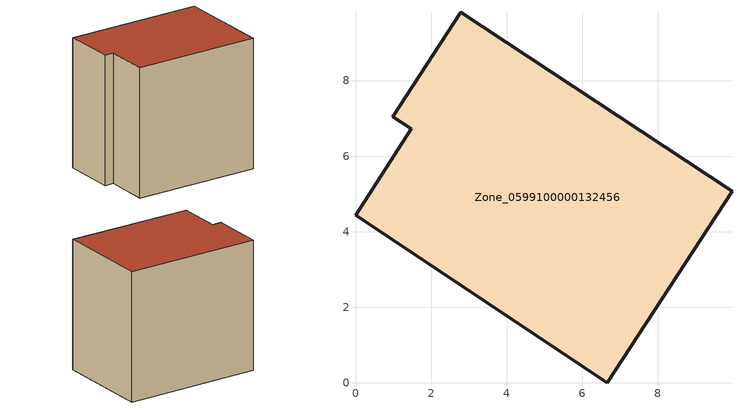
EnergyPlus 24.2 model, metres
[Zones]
Zone_0599100000132456
 floor ground (C_G): 2.78,9.81 9.96,5.07 6.66,0 0,4.44 1.48,6.72 0.98,7.04 z0
 wall outside (C_F): 6.66,0 9.96,5.07 2.78,9.81 0.98,7.04 1.48,6.72 0,4.44 6.66,0 z0:8.24
 roof outside (C_R): 9.96,5.07 2.78,9.81 0.98,7.04 1.48,6.72 0,4.44 6.66,0 z8.24
[BUILDING]
Pand.0599100000132456: North Axis=0; Terrain=City; Loads Convergence Tolerance Value=0.04; Temperature Convergence Tolerance Value=0.4; Solar Distribution=FullExterior; Maximum Number of Warmup Days=25; Minimum Number of Warmup Days=1
[Site:Location]
Rotterdam.The.Hague.AP_ZH_NLD Design_Conditions: Latitude=51.96; Longitude=4.45; Time Zone=1; Elevation=-4.5
[SITE:GROUNDTEMPERATURE:BUILDINGSURFACE]
18, 18, 18, 18, 18, 18, 18, 18, 18, 18, 18, 18
[MATERIAL] Thermal Absorptance=0.9; Solar Absorptance=0.7; Visible Absorptance=0.7
Name | Roughness | Thickness | Conductivity | Density | Specific Heat
G.TI.1946-1964 | MediumSmooth | 0.15 | 1 | 540 | 1210
F.TI.1946-1964 | Rough | 0.3 | 0.857143 | 1920 | 840
R.TI.1946-1964 | MediumRough | 0.2 | 0.277778 | 1500 | 1000
[CONSTRUCTION]
C_G: G.TI.1946-1964
C_F: F.TI.1946-1964
C_R: R.TI.1946-1964
[ZONE]
Zone_0599100000132456: Type=1; Multiplier=1; Ceiling Height=Autocalculate; Volume=Autocalculate; Floor Area=autocalculate; Part of Total Floor Area=Yes
[ZONEINFILTRATION:DESIGNFLOWRATE]
Infil_Zone_0599100000132456: Zone or ZoneList or Space or SpaceList=Zone_0599100000132456; Schedule=AlwaysOn; Design Flow Rate Calculation Method=Flow/Area; Flow Rate per Floor Area=0.003; Constant Term Coefficient=1; Temperature Term Coefficient=0; Velocity Term Coefficient=0; Velocity Squared Term Coefficient=0
[HVACTEMPLATE:ZONE:IDEALLOADSAIRSYSTEM]
Zone_0599100000132456: Maximum Heating Supply Air Temperature=50; Minimum Cooling Supply Air Temperature=13; Maximum Heating Supply Air Humidity Ratio=0.0156; Minimum Cooling Supply Air Humidity Ratio=0.0077; Heating Limit=NoLimit; Cooling Limit=NoLimit; Dehumidification Control Type=ConstantSensibleHeatRatio; Cooling Sensible Heat Ratio=0.7; Dehumidification Setpoint=60; Humidification Control Type=None; Humidification Setpoint=30; Outdoor Air Method=None; Outdoor Air Flow Rate per Person=0.00944; Outdoor Air Flow Rate per Zone Floor Area=0; Outdoor Air Flow Rate per Zone=0; Demand Controlled Ventilation Type=None; Outdoor Air Economizer Type=NoEconomizer; Heat Recovery Type=None; Sensible Heat Recovery Effectiveness=0.7; Latent Heat Recovery Effectiveness=0.65
[ZONECONTROL:THERMOSTAT]
ThermostatControl_Zone_0599100000132456: Zone or ZoneList=Zone_0599100000132456; Control Type Schedule=DualSetpointControlType; Control 1=Thermostat_Zone_0599100000132456; Temperature Difference Between Cutout And Setpoint=0
[THERMOSTATSETPOINT:DUALSETPOINT]
Thermostat_Zone_0599100000132456: Heating Setpoint Temperature Schedule=HeatingSetpoint_Zone_0599100000132456; Cooling Setpoint Temperature Schedule=CoolingSetpoint_Zone_0599100000132456
[SCHEDULE:COMPACT]
HeatingSetpoint_Zone_0599100000132456: Through: 12/31, For: AllDays, Until: 24:00, 21
CoolingSetpoint_Zone_0599100000132456: Through: 12/31, For: AllDays, Until: 24:00, 24
DualSetpointControlType: Through: 12/31, For: AllDays, Until: 24:00, 4
AlwaysOn: Through: 12/31, For: AllDays, Until: 24:00, 1
